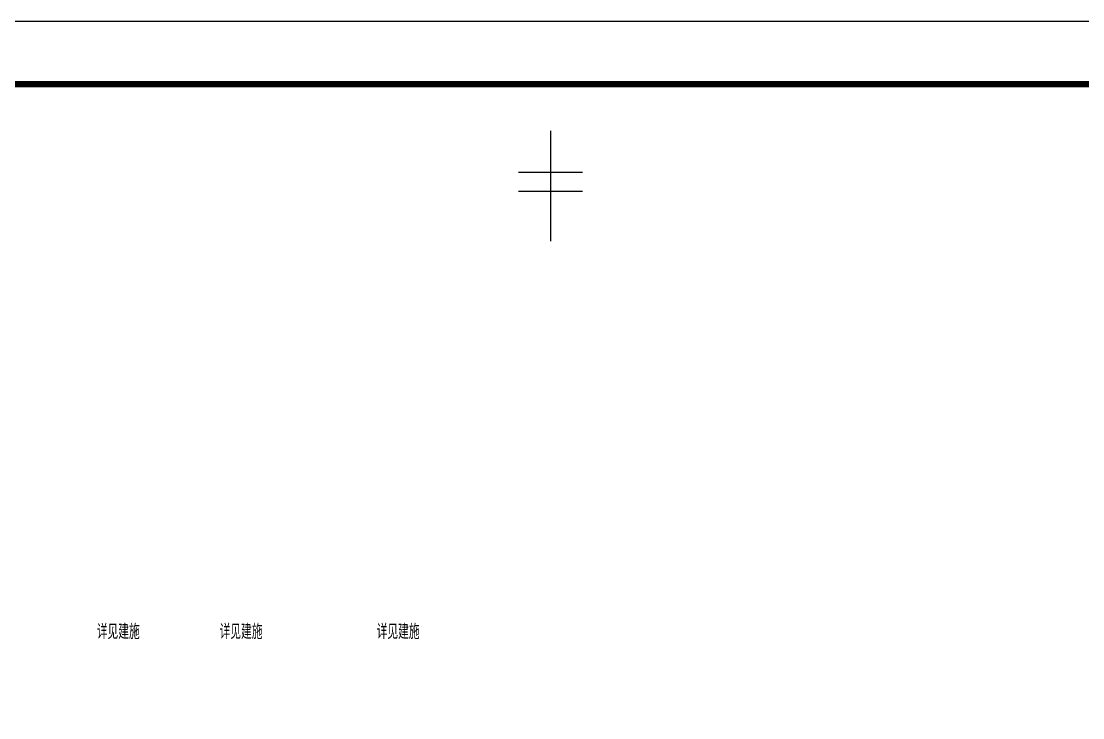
# Model space of a CAD drawing. Extents: x -518115 to 1124316, y -209821 to 1628073.
# Drawn here: x 844512 to 861366, y 73135 to 84190 of the extents above; entities that cross this region are included whole.
import ezdxf

# ---------------------------------------------------------------- set-up
doc = ezdxf.new("R2010")
doc.units = 0
doc.header["$LTSCALE"] = 1000
doc.header["$MEASUREMENT"] = 0
doc.layers.add('PUB_TEXT', color=4, linetype='Continuous')
doc.layers.add('图框', color=140, linetype='Continuous')
doc.layers.add('yichutu', color=7, linetype='Continuous', true_color=0xffffff, plot=False)
doc.styles.add('_TCH_AXIS', font='COMPLEX', dxfattribs={"bigfont": 'GBCBIG'})

# ---------------------------------------------------------------- blocks, each defined once
blk = doc.blocks.new('TK')
at = {"layer": '图框'}
blk.add_lwpolyline([(465375, 548714), (549475, 548714), (549475, 489314), (465375, 489314)], close=True, dxfattribs=at)
blk.add_lwpolyline([(465375, 548714), (549475, 548714), (549475, 489314), (465375, 489314)], close=True, dxfattribs=at)
at = {"layer": '图框', "const_width": 100}
blk.add_lwpolyline([(548475, 490314), (548475, 547714), (467875, 547714), (467875, 490314)], close=True, dxfattribs=at)
blk = doc.blocks.new('yct-841-594-84100-59399.9999999999-100-1000.0')
at = {"layer": 'yichutu', "color": 7, "true_color": 0xffffff}
blk.add_lwpolyline([(0, 0), (0, 59400), (84100, 59400), (84100, 0)], close=True, dxfattribs=at)

msp = doc.modelspace()

# ---------------------------------------------------------------- linework, layer by layer
for p, q in [((852916.6, 82451.4), (852916.6, 80700.4)), ((852916.6, 82451.4), (852916.6, 80700.4)), ((852409.2, 81794.8), (853424, 81794.8)), ((852409.2, 81794.8), (853424, 81794.8)), ((852409.2, 81491.5), (853424, 81491.5)), ((852409.2, 81491.5), (853424, 81491.5))]:
    msp.add_line(p, q)

# ---------------------------------------------------------------- block references
msp.add_blockref('TK', (348239.1, -464523.6))
at = {"layer": 'yichutu'}
msp.add_blockref('yct-841-594-84100-59399.9999999999-100-1000.0', (813614.1, 24790.1), dxfattribs=at)

# ---------------------------------------------------------------- texts
at = {"layer": 'PUB_TEXT', "style": '_TCH_AXIS'}
for p in [(845712.2, 74384), (847662.1, 74384), (850156, 74384)]:
    msp.add_text('详见建施', height=236.31, dxfattribs=at).set_placement(p)

doc.saveas('drawing.dxf')
